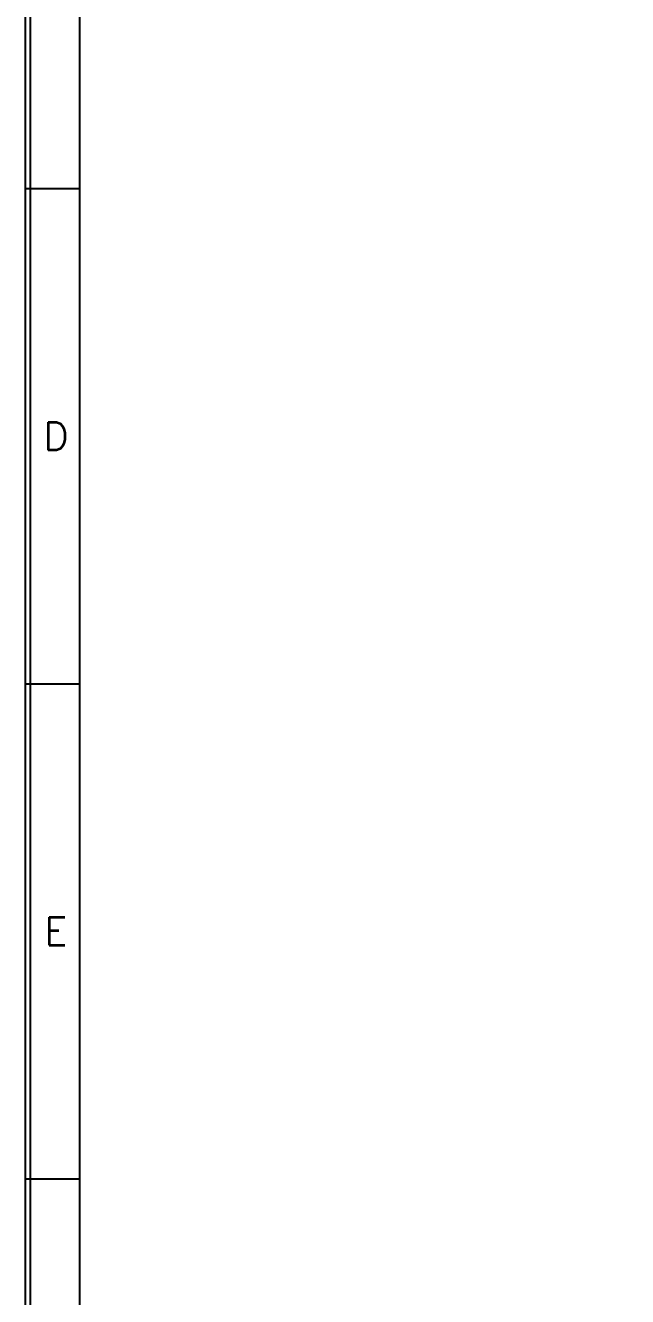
# Model space of a CAD drawing. Header units: millimetres. Extents: x 107 to 2900, y 85 to 3996.
# Drawn here: x 934.2 to 1007.5, y 3617.7 to 3772.3 of the extents above; entities that cross this region are included whole.
import ezdxf
from ezdxf.enums import TextEntityAlignment as Align

# ---------------------------------------------------------------- set-up
doc = ezdxf.new("R2010")
doc.units = ezdxf.units.MM
for name, color, linetype in [('20', 2, 'Continuous'), ('30', 3, 'Continuous'), ('70', 7, 'Continuous')]:
    doc.layers.add(name, color=color, linetype=linetype)
doc.styles.add('SIMPLEX', font='SIMPLEX')

msp = doc.modelspace()

# ---------------------------------------------------------------- linework, layer by layer
at = {"layer": '20', "color": 7}
msp.add_line((940.784, 3447.295), (940.784, 3926.576), dxfattribs=at)
at = {"layer": '30', "color": 7}
for p, q in [((934.158, 3752.493), (940.784, 3752.493)), ((934.158, 3692.256), (940.784, 3692.256)), ((934.158, 3632.02), (940.784, 3632.02))]:
    msp.add_line(p, q, dxfattribs=at)
at = {"layer": '70', "color": 7}
for points in [[(1697.153, 3391.074), (934.158, 3391.074), (934.158, 3933.202), (1697.153, 3933.202)], [(1696.551, 3391.676), (934.761, 3391.676), (934.761, 3932.6), (1696.551, 3932.6)]]:
    msp.add_lwpolyline(points, close=True, dxfattribs=at)

# ---------------------------------------------------------------- texts
at = {"layer": '30', "color": 7, "style": 'SIMPLEX'}
for s, p in [('D', (937.873, 3722.374)), ('E', (937.873, 3662.138))]:
    msp.add_text(s, height=3.413, dxfattribs=at).set_placement(p, align=Align.MIDDLE)

doc.saveas('drawing.dxf')
